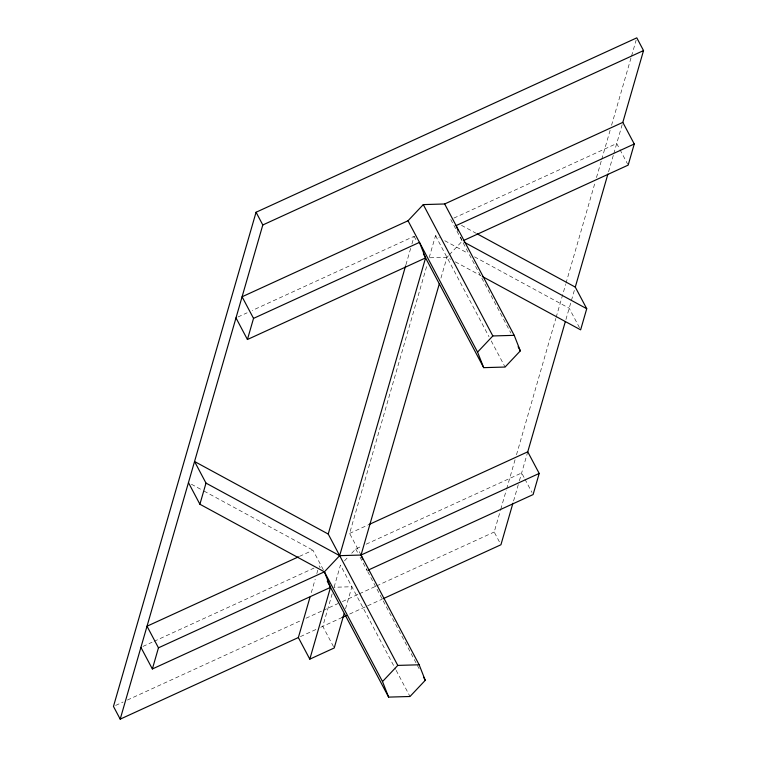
<?xml version="1.0" encoding="UTF-8"?>
<svg xmlns="http://www.w3.org/2000/svg" width="757" height="757" viewBox="0 0 757 757"><rect width="100%" height="100%" fill="white"/><g stroke="black" fill="none" stroke-linecap="round" stroke-linejoin="round"><path stroke-width="0.57" stroke-dasharray="3.79 2.84" d="M311.307 592.674L315.196 579.209M316.814 573.607L317.779 570.239M405.932 264.761L410.663 248.343M411.931 243.962L414.136 236.298L252.176 310.484M332.172 593.829L322.785 626.361L334.225 647.973M334.102 587.139L340.451 565.129L395.618 669.311M361.042 555.042L349.602 533.43L426.986 265.234M429.2 257.569L435.512 235.682L439.23 237.698M345.542 608.751L351.891 586.741L333.894 587.262M440.953 278.093L446.961 257.295L448.57 255.592M499.383 541.823L494.198 532.029L500.424 510.445M500.756 509.31L506.329 489.997M506.66 488.861L515.176 459.319M516.492 454.777L555.827 318.451M556.158 317.315L565.659 284.367M565.99 283.232L595.163 182.125M596.478 177.583L601.389 160.541M601.72 159.405L610.246 129.873M611.552 125.321L631.224 57.163M631.556 56.027L636.145 40.121M513.568 501.002L519.065 481.935M519.387 480.809L527.752 451.825M565.924 319.539L574.97 288.209M608.562 171.773L613.454 154.816M613.785 153.68L622.178 124.602M449.365 254.74L462.224 241.133M344.463 560.88L347.681 557.474M351.693 553.225L355.714 548.967L361.931 546.119M238.01 316.975L247.123 312.802M453.888 218.092L616.718 143.508L619.444 148.656M299.479 556.386L312.963 550.207L323.864 570.797M349.602 533.43L367.817 525.084M142.941 646.431L152.053 642.258M154.078 641.33L314.013 568.072M366.085 544.217L521.658 472.964L524.383 478.102M115.603 705.439L123.088 702.013M127.365 700.055L301.693 620.201M305.97 618.242L322.009 610.899M323.088 610.407L338.057 603.547M342.334 601.588L358.373 594.245M359.443 593.753L375.491 586.401M376.56 585.918L494.198 532.029M300.397 636.618L316.681 629.152M320.75 627.288L342.098 617.513M349.611 614.069L381.812 599.317M430.08 257.777L446.961 257.295L450.67 259.31M461.477 225.331L476.068 233.241M444.794 240.717L468.006 253.311M474.507 256.841L569.188 308.231L580.628 329.844M455.317 261.827L480.373 275.434M191.37 484.215L202.072 490.025M204.012 491.075L312.963 550.207M619.992 149.687L627.619 164.089M450.775 219.521L510.918 333.108M435.512 235.682L489.013 336.723M491.227 340.905L505.07 367.041M414.136 236.298L416.322 240.414M524.923 479.134L532.01 492.514M355.714 548.967L357.891 553.083M360.067 557.199L367.154 570.579L365.934 567.476M367.713 571.63L419.179 668.828M396.166 670.361L410.001 696.487M319.075 565.753L320.164 567.807M460.587 236.988L461.808 240.092"/><path stroke-width="1.14" d="M463.256 240.66L628.168 165.121L634.262 143.991L622.822 122.379L643.535 50.577L636.798 37.85L256.065 212.244L113.465 706.423L120.202 719.15L298.362 637.545L310.01 597.159M120.202 719.15L262.802 224.971L256.065 212.244M188.455 482.625L199.895 504.238L324.403 571.819L330.516 587.366L152.365 668.97L158.459 647.831L147.019 626.219L298.438 556.859M199.895 504.238L205.999 483.108L194.549 461.496L328.226 534.045L397.775 665.403L419.151 664.788L425.264 680.325L410.001 696.487L388.625 697.112L327.251 581.187M253.529 318.385L419.473 242.372L425.585 257.91L247.425 339.514L253.529 318.385L242.079 296.772L408.023 220.76L423.286 204.598L444.662 203.974L622.822 122.379M328.226 534.045L405.61 265.858M344.161 613.53L334.225 647.973L309.802 659.158L330.516 587.366M425.585 257.91L339.666 555.666L324.403 571.819L158.459 647.831M362.669 559.186L361.042 555.042L439.382 283.563M512.915 503.244L500.935 544.756L382.881 598.834M368.195 570.106L533.098 494.576L539.202 473.437L527.752 451.825L565.271 321.801M482.237 276.437L580.628 329.844L586.732 308.714L575.282 287.102L607.909 174.034M483.695 367.656L477.572 352.119L492.835 335.957L514.211 335.332L520.324 350.879L505.07 367.041L483.695 367.656L423.4 253.794M388.625 697.112L382.512 681.565L397.775 665.403M262.802 224.971L643.535 50.577M634.262 143.991L456.102 225.586L458.146 230.771M368.829 524.62L527.752 451.825M205.999 483.108L339.666 555.666L361.042 555.042L539.202 473.437M342.098 617.513L346.394 615.545M477.042 233.771L575.282 287.102M464.164 242.183L586.732 308.714M444.662 203.974L514.211 335.332M518.11 346.697L520.324 350.879M423.286 204.598L492.835 335.957M408.023 220.76L477.572 352.119M235.985 317.902L247.425 339.514M361.042 555.042L419.151 664.788M423.598 677.193L425.264 680.325M324.403 571.819L382.512 681.565M298.362 637.545L309.802 659.158M140.916 647.358L152.365 668.97"/></g></svg>
